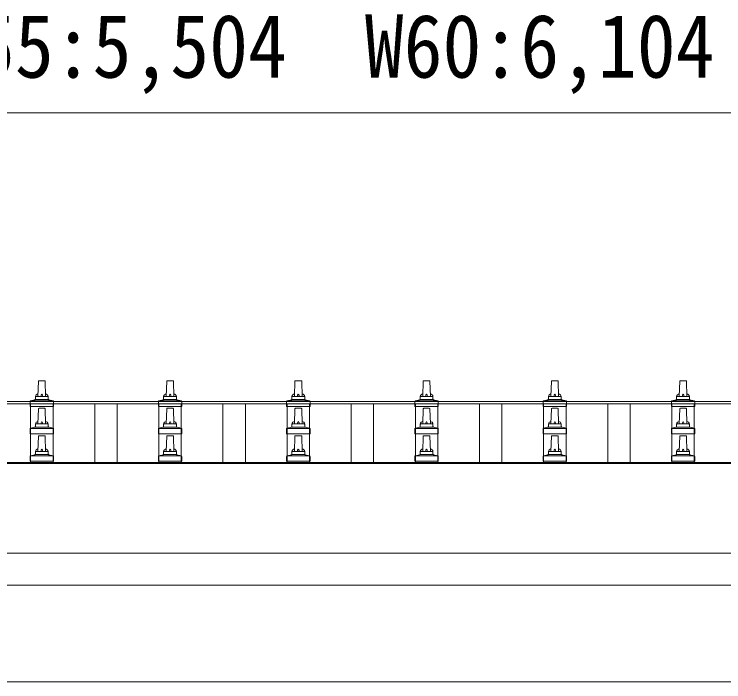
# Model space of a CAD drawing. Units: millimetres, scale not verified. Extents: x -88263 to 14131, y -29850 to 9646.
# Drawn here: x -7397 to -6291, y 2675 to 3716 of the extents above; entities that cross this region are included whole.
import ezdxf
from ezdxf.enums import TextEntityAlignment as Align

# ---------------------------------------------------------------- set-up
doc = ezdxf.new("R2010")
doc.units = ezdxf.units.MM
doc.header["$LTSCALE"] = 50
doc.layers.add('0-2_建具', color=4, linetype='Continuous', lineweight=9)
doc.layers.add('0-6_手摺', color=5, linetype='Continuous', lineweight=5)
doc.styles.add('ＭＳ ゴシック', font='')
doc.styles.get('ＭＳ ゴシック').set_extended_font_data('MS Gothic')

msp = doc.modelspace()

# ---------------------------------------------------------------- linework, layer by layer
at = {"layer": '0-2_建具'}
for p, q in [((-9977.14, 3111.96), (-4531.14, 3111.96)), ((-9977.14, 3108.37), (-4531.14, 3108.37)), ((-7371.64, 3016.95), (-7371.64, 3108.37)), ((-7336.64, 3016.95), (-7336.64, 3108.37)), ((-7271.64, 3016.95), (-7271.64, 3108.37)), ((-7236.64, 3016.95), (-7236.64, 3108.37)), ((-7171.64, 3016.95), (-7171.64, 3108.37)), ((-7136.64, 3016.95), (-7136.64, 3108.37)), ((-7071.64, 3016.95), (-7071.64, 3108.37)), ((-7036.64, 3016.95), (-7036.64, 3108.37)), ((-6971.64, 3016.95), (-6971.64, 3108.37)), ((-6936.64, 3016.95), (-6936.64, 3108.37)), ((-6871.64, 3016.95), (-6871.64, 3108.37)), ((-6836.64, 3016.95), (-6836.64, 3108.37)), ((-6771.64, 3016.95), (-6771.64, 3108.37)), ((-6736.64, 3016.95), (-6736.64, 3108.37)), ((-6671.64, 3016.95), (-6671.64, 3108.37)), ((-6636.64, 3016.95), (-6636.64, 3108.37)), ((-6571.64, 3016.95), (-6571.64, 3108.37)), ((-6536.64, 3016.95), (-6536.64, 3108.37)), ((-6471.64, 3016.95), (-6471.64, 3108.37)), ((-6436.64, 3016.95), (-6436.64, 3108.37)), ((-6371.64, 3016.95), (-6371.64, 3108.37)), ((-6336.64, 3016.95), (-6336.64, 3108.37)), ((-9975.14, 3016.95), (-4533.14, 3016.95)), ((-9975.14, 3015.06), (-4533.14, 3015.06)), ((-4533.14, 2875.17), (-9975.14, 2875.17)), ((-9975.14, 2825.35), (-4533.14, 2825.35)), ((-9860.64, 2674.78), (-4647.64, 2674.78))]:
    msp.add_line(p, q, dxfattribs=at)
at = {"layer": '0-6_手摺', "color": 6, "lineweight": 9}
msp.add_line((-10006.14, 3562.01), (-4502.14, 3562.01), dxfattribs=at)
at = {"layer": '0-6_手摺'}
for p, q in [((-7360.14, 3119.75), (-7359.41, 3143.28)), ((-7358.41, 3144.25), (-7349.87, 3144.25)), ((-7348.87, 3143.28), (-7348.14, 3119.75)), ((-7160.14, 3119.75), (-7159.41, 3143.28)), ((-7158.41, 3144.25), (-7149.87, 3144.25)), ((-7148.87, 3143.28), (-7148.14, 3119.75)), ((-6960.14, 3119.75), (-6959.41, 3143.28)), ((-6958.41, 3144.25), (-6949.87, 3144.25)), ((-6948.87, 3143.28), (-6948.14, 3119.75)), ((-6760.14, 3119.75), (-6759.41, 3143.28)), ((-6758.41, 3144.25), (-6749.87, 3144.25)), ((-6748.87, 3143.28), (-6748.14, 3119.75)), ((-6560.14, 3119.75), (-6559.41, 3143.28)), ((-6558.41, 3144.25), (-6549.87, 3144.25)), ((-6548.87, 3143.28), (-6548.14, 3119.75)), ((-6360.14, 3119.75), (-6359.41, 3143.28)), ((-6358.41, 3144.25), (-6349.87, 3144.25)), ((-6348.87, 3143.28), (-6348.14, 3119.75)), ((-7372.39, 3104.25), (-7372.39, 3111.97)), ((-7372.01, 3112.75), (-7336.27, 3112.75)), ((-7371.62, 3112.94), (-7364.9, 3114.57)), ((-7364.52, 3114.75), (-7343.76, 3114.75)), ((-7364.14, 3115.54), (-7364.14, 3119.75)), ((-7363.14, 3119.75), (-7345.14, 3119.75)), ((-7344.14, 3115.54), (-7344.14, 3119.75)), ((-7336.65, 3112.94), (-7343.37, 3114.57)), ((-7335.89, 3104.25), (-7335.89, 3111.97)), ((-7172.39, 3104.25), (-7172.39, 3111.97)), ((-7172.01, 3112.75), (-7136.27, 3112.75)), ((-7171.62, 3112.94), (-7164.9, 3114.57)), ((-7164.52, 3114.75), (-7143.76, 3114.75)), ((-7164.14, 3115.54), (-7164.14, 3119.75)), ((-7163.14, 3119.75), (-7145.14, 3119.75)), ((-7144.14, 3115.54), (-7144.14, 3119.75)), ((-7136.65, 3112.94), (-7143.37, 3114.57)), ((-7135.89, 3104.25), (-7135.89, 3111.97)), ((-6972.39, 3104.25), (-6972.39, 3111.97)), ((-6972.01, 3112.75), (-6936.27, 3112.75)), ((-6971.62, 3112.94), (-6964.9, 3114.57)), ((-6964.52, 3114.75), (-6943.76, 3114.75)), ((-6964.14, 3115.54), (-6964.14, 3119.75)), ((-6963.14, 3119.75), (-6945.14, 3119.75)), ((-6944.14, 3115.54), (-6944.14, 3119.75)), ((-6936.65, 3112.94), (-6943.37, 3114.57)), ((-6935.89, 3104.25), (-6935.89, 3111.97)), ((-6772.39, 3104.25), (-6772.39, 3111.97)), ((-6772.01, 3112.75), (-6736.27, 3112.75)), ((-6771.62, 3112.94), (-6764.9, 3114.57)), ((-6764.52, 3114.75), (-6743.76, 3114.75)), ((-6764.14, 3115.54), (-6764.14, 3119.75)), ((-6763.14, 3119.75), (-6745.14, 3119.75)), ((-6744.14, 3115.54), (-6744.14, 3119.75)), ((-6736.65, 3112.94), (-6743.37, 3114.57)), ((-6735.89, 3104.25), (-6735.89, 3111.97)), ((-6572.39, 3104.25), (-6572.39, 3111.97)), ((-6572.01, 3112.75), (-6536.27, 3112.75)), ((-6571.62, 3112.94), (-6564.9, 3114.57)), ((-6564.52, 3114.75), (-6543.76, 3114.75)), ((-6564.14, 3115.54), (-6564.14, 3119.75)), ((-6563.14, 3119.75), (-6545.14, 3119.75)), ((-6544.14, 3115.54), (-6544.14, 3119.75)), ((-6536.65, 3112.94), (-6543.37, 3114.57)), ((-6535.89, 3104.25), (-6535.89, 3111.97)), ((-6372.39, 3104.25), (-6372.39, 3111.97)), ((-6372.01, 3112.75), (-6336.27, 3112.75)), ((-6371.62, 3112.94), (-6364.9, 3114.57)), ((-6364.52, 3114.75), (-6343.76, 3114.75)), ((-6364.14, 3115.54), (-6364.14, 3119.75)), ((-6363.14, 3119.75), (-6345.14, 3119.75)), ((-6344.14, 3115.54), (-6344.14, 3119.75)), ((-6336.65, 3112.94), (-6343.37, 3114.57)), ((-6335.89, 3104.25), (-6335.89, 3111.97)), ((-7335.89, 3104.25), (-7372.39, 3104.25)), ((-7360.14, 3076.9), (-7359.41, 3100.42)), ((-7358.41, 3101.4), (-7349.87, 3101.4)), ((-7348.87, 3100.42), (-7348.14, 3076.9)), ((-7135.89, 3104.25), (-7172.39, 3104.25)), ((-7160.14, 3076.9), (-7159.41, 3100.42)), ((-7158.41, 3101.4), (-7149.87, 3101.4)), ((-7148.87, 3100.42), (-7148.14, 3076.9)), ((-6935.89, 3104.25), (-6972.39, 3104.25)), ((-6960.14, 3076.9), (-6959.41, 3100.42)), ((-6958.41, 3101.4), (-6949.87, 3101.4)), ((-6948.87, 3100.42), (-6948.14, 3076.9)), ((-6735.89, 3104.25), (-6772.39, 3104.25)), ((-6760.14, 3076.9), (-6759.41, 3100.42)), ((-6758.41, 3101.4), (-6749.87, 3101.4)), ((-6748.87, 3100.42), (-6748.14, 3076.9)), ((-6535.89, 3104.25), (-6572.39, 3104.25)), ((-6560.14, 3076.9), (-6559.41, 3100.42)), ((-6558.41, 3101.4), (-6549.87, 3101.4)), ((-6548.87, 3100.42), (-6548.14, 3076.9)), ((-6335.89, 3104.25), (-6372.39, 3104.25)), ((-6360.14, 3076.9), (-6359.41, 3100.42)), ((-6358.41, 3101.4), (-6349.87, 3101.4)), ((-6348.87, 3100.42), (-6348.14, 3076.9)), ((-7364.14, 3072.68), (-7364.14, 3076.9)), ((-7363.14, 3076.9), (-7345.14, 3076.9)), ((-7344.14, 3072.68), (-7344.14, 3076.9)), ((-7164.14, 3072.68), (-7164.14, 3076.9)), ((-7163.14, 3076.9), (-7145.14, 3076.9)), ((-7144.14, 3072.68), (-7144.14, 3076.9)), ((-6964.14, 3072.68), (-6964.14, 3076.9)), ((-6963.14, 3076.9), (-6945.14, 3076.9)), ((-6944.14, 3072.68), (-6944.14, 3076.9)), ((-6764.14, 3072.68), (-6764.14, 3076.9)), ((-6763.14, 3076.9), (-6745.14, 3076.9)), ((-6744.14, 3072.68), (-6744.14, 3076.9)), ((-6564.14, 3072.68), (-6564.14, 3076.9)), ((-6563.14, 3076.9), (-6545.14, 3076.9)), ((-6544.14, 3072.68), (-6544.14, 3076.9)), ((-6364.14, 3072.68), (-6364.14, 3076.9)), ((-6363.14, 3076.9), (-6345.14, 3076.9)), ((-6344.14, 3072.68), (-6344.14, 3076.9)), ((-7372.39, 3061.4), (-7372.39, 3069.11)), ((-7372.01, 3069.9), (-7336.27, 3069.9)), ((-7371.62, 3070.08), (-7364.9, 3071.71)), ((-7364.52, 3071.9), (-7343.76, 3071.9)), ((-7336.65, 3070.08), (-7343.37, 3071.71)), ((-7335.89, 3061.4), (-7335.89, 3069.11)), ((-7172.39, 3061.4), (-7172.39, 3069.11)), ((-7172.01, 3069.9), (-7136.27, 3069.9)), ((-7171.62, 3070.08), (-7164.9, 3071.71)), ((-7164.52, 3071.9), (-7143.76, 3071.9)), ((-7136.65, 3070.08), (-7143.37, 3071.71)), ((-7135.89, 3061.4), (-7135.89, 3069.11)), ((-6972.39, 3061.4), (-6972.39, 3069.11)), ((-6972.01, 3069.9), (-6936.27, 3069.9)), ((-6971.62, 3070.08), (-6964.9, 3071.71)), ((-6964.52, 3071.9), (-6943.76, 3071.9)), ((-6936.65, 3070.08), (-6943.37, 3071.71)), ((-6935.89, 3061.4), (-6935.89, 3069.11)), ((-6772.39, 3061.4), (-6772.39, 3069.11)), ((-6772.01, 3069.9), (-6736.27, 3069.9)), ((-6771.62, 3070.08), (-6764.9, 3071.71)), ((-6764.52, 3071.9), (-6743.76, 3071.9)), ((-6736.65, 3070.08), (-6743.37, 3071.71)), ((-6735.89, 3061.4), (-6735.89, 3069.11)), ((-6572.39, 3061.4), (-6572.39, 3069.11)), ((-6572.01, 3069.9), (-6536.27, 3069.9)), ((-6571.62, 3070.08), (-6564.9, 3071.71)), ((-6564.52, 3071.9), (-6543.76, 3071.9)), ((-6536.65, 3070.08), (-6543.37, 3071.71)), ((-6535.89, 3061.4), (-6535.89, 3069.11)), ((-6372.39, 3061.4), (-6372.39, 3069.11)), ((-6372.01, 3069.9), (-6336.27, 3069.9)), ((-6371.62, 3070.08), (-6364.9, 3071.71)), ((-6364.52, 3071.9), (-6343.76, 3071.9)), ((-6336.65, 3070.08), (-6343.37, 3071.71)), ((-6335.89, 3061.4), (-6335.89, 3069.11)), ((-7335.89, 3061.4), (-7372.39, 3061.4)), ((-7360.14, 3034.04), (-7359.41, 3057.56)), ((-7358.41, 3058.54), (-7349.87, 3058.54)), ((-7348.87, 3057.56), (-7348.14, 3034.04)), ((-7135.89, 3061.4), (-7172.39, 3061.4)), ((-7160.14, 3034.04), (-7159.41, 3057.56)), ((-7158.41, 3058.54), (-7149.87, 3058.54)), ((-7148.87, 3057.56), (-7148.14, 3034.04)), ((-6935.89, 3061.4), (-6972.39, 3061.4)), ((-6960.14, 3034.04), (-6959.41, 3057.56)), ((-6958.41, 3058.54), (-6949.87, 3058.54)), ((-6948.87, 3057.56), (-6948.14, 3034.04)), ((-6735.89, 3061.4), (-6772.39, 3061.4)), ((-6760.14, 3034.04), (-6759.41, 3057.56)), ((-6758.41, 3058.54), (-6749.87, 3058.54)), ((-6748.87, 3057.56), (-6748.14, 3034.04)), ((-6535.89, 3061.4), (-6572.39, 3061.4)), ((-6560.14, 3034.04), (-6559.41, 3057.56)), ((-6558.41, 3058.54), (-6549.87, 3058.54)), ((-6548.87, 3057.56), (-6548.14, 3034.04)), ((-6335.89, 3061.4), (-6372.39, 3061.4)), ((-6360.14, 3034.04), (-6359.41, 3057.56)), ((-6358.41, 3058.54), (-6349.87, 3058.54)), ((-6348.87, 3057.56), (-6348.14, 3034.04)), ((-7364.14, 3029.83), (-7364.14, 3034.04)), ((-7363.14, 3034.04), (-7345.14, 3034.04)), ((-7344.14, 3029.83), (-7344.14, 3034.04)), ((-7164.14, 3029.83), (-7164.14, 3034.04)), ((-7163.14, 3034.04), (-7145.14, 3034.04)), ((-7144.14, 3029.83), (-7144.14, 3034.04)), ((-6964.14, 3029.83), (-6964.14, 3034.04)), ((-6963.14, 3034.04), (-6945.14, 3034.04)), ((-6944.14, 3029.83), (-6944.14, 3034.04)), ((-6764.14, 3029.83), (-6764.14, 3034.04)), ((-6763.14, 3034.04), (-6745.14, 3034.04)), ((-6744.14, 3029.83), (-6744.14, 3034.04)), ((-6564.14, 3029.83), (-6564.14, 3034.04)), ((-6563.14, 3034.04), (-6545.14, 3034.04)), ((-6544.14, 3029.83), (-6544.14, 3034.04)), ((-6364.14, 3029.83), (-6364.14, 3034.04)), ((-6363.14, 3034.04), (-6345.14, 3034.04)), ((-6344.14, 3029.83), (-6344.14, 3034.04)), ((-7372.39, 3018.54), (-7372.39, 3026.25)), ((-7372.01, 3027.04), (-7336.27, 3027.04)), ((-7371.62, 3027.22), (-7364.9, 3028.85)), ((-7364.52, 3029.04), (-7343.76, 3029.04)), ((-7336.65, 3027.22), (-7343.37, 3028.85)), ((-7335.89, 3018.54), (-7335.89, 3026.25)), ((-7172.39, 3018.54), (-7172.39, 3026.25)), ((-7172.01, 3027.04), (-7136.27, 3027.04)), ((-7171.62, 3027.22), (-7164.9, 3028.85)), ((-7164.52, 3029.04), (-7143.76, 3029.04)), ((-7136.65, 3027.22), (-7143.37, 3028.85)), ((-7135.89, 3018.54), (-7135.89, 3026.25)), ((-6972.39, 3018.54), (-6972.39, 3026.25)), ((-6972.01, 3027.04), (-6936.27, 3027.04)), ((-6971.62, 3027.22), (-6964.9, 3028.85)), ((-6964.52, 3029.04), (-6943.76, 3029.04)), ((-6936.65, 3027.22), (-6943.37, 3028.85)), ((-6935.89, 3018.54), (-6935.89, 3026.25)), ((-6772.39, 3018.54), (-6772.39, 3026.25)), ((-6772.01, 3027.04), (-6736.27, 3027.04)), ((-6771.62, 3027.22), (-6764.9, 3028.85)), ((-6764.52, 3029.04), (-6743.76, 3029.04)), ((-6736.65, 3027.22), (-6743.37, 3028.85)), ((-6735.89, 3018.54), (-6735.89, 3026.25)), ((-6572.39, 3018.54), (-6572.39, 3026.25)), ((-6572.01, 3027.04), (-6536.27, 3027.04)), ((-6571.62, 3027.22), (-6564.9, 3028.85)), ((-6564.52, 3029.04), (-6543.76, 3029.04)), ((-6536.65, 3027.22), (-6543.37, 3028.85)), ((-6535.89, 3018.54), (-6535.89, 3026.25)), ((-6372.39, 3018.54), (-6372.39, 3026.25)), ((-6372.01, 3027.04), (-6336.27, 3027.04)), ((-6371.62, 3027.22), (-6364.9, 3028.85)), ((-6364.52, 3029.04), (-6343.76, 3029.04)), ((-6336.65, 3027.22), (-6343.37, 3028.85)), ((-6335.89, 3018.54), (-6335.89, 3026.25)), ((-7335.89, 3018.54), (-7372.39, 3018.54)), ((-7135.89, 3018.54), (-7172.39, 3018.54)), ((-6935.89, 3018.54), (-6972.39, 3018.54)), ((-6735.89, 3018.54), (-6772.39, 3018.54)), ((-6535.89, 3018.54), (-6572.39, 3018.54)), ((-6335.89, 3018.54), (-6372.39, 3018.54))]:
    msp.add_line(p, q, dxfattribs=at)
for centre, radius, start, end in [((-7358.41, 3143.25), 1, 90, 178.60509), ((-7349.87, 3143.25), 1, 1.39491, 90), ((-7158.41, 3143.25), 1, 90, 178.60509), ((-7149.87, 3143.25), 1, 1.39491, 90), ((-6958.41, 3143.25), 1, 90, 178.60509), ((-6949.87, 3143.25), 1, 1.39491, 90), ((-6758.41, 3143.25), 1, 90, 178.60509), ((-6749.87, 3143.25), 1, 1.39491, 90), ((-6558.41, 3143.25), 1, 90, 178.60509), ((-6549.87, 3143.25), 1, 1.39491, 90), ((-6358.41, 3143.25), 1, 90, 178.60509), ((-6349.87, 3143.25), 1, 1.39491, 90), ((-7360.05, 3119.12), 4.13, 90, 171.17633), ((-7350.81, 3119.75), 4.83, 133.60282, 180), ((-7357.47, 3119.75), 4.83, 0, 46.39718), ((-7348.22, 3119.12), 4.13, 8.82367, 90), ((-7160.05, 3119.12), 4.13, 90, 171.17633), ((-7150.81, 3119.75), 4.83, 133.60282, 180), ((-7157.47, 3119.75), 4.83, 0, 46.39718), ((-7148.22, 3119.12), 4.13, 8.82367, 90), ((-6960.05, 3119.12), 4.13, 90, 171.17633), ((-6950.81, 3119.75), 4.83, 133.60282, 180), ((-6957.47, 3119.75), 4.83, 0, 46.39718), ((-6948.22, 3119.12), 4.13, 8.82367, 90), ((-6760.05, 3119.12), 4.13, 90, 171.17633), ((-6750.81, 3119.75), 4.83, 133.60282, 180), ((-6757.47, 3119.75), 4.83, 0, 46.39718), ((-6748.22, 3119.12), 4.13, 8.82367, 90), ((-6560.05, 3119.12), 4.13, 90, 171.17633), ((-6550.81, 3119.75), 4.83, 133.60282, 180), ((-6557.47, 3119.75), 4.83, 0, 46.39718), ((-6548.22, 3119.12), 4.13, 8.82367, 90), ((-6360.05, 3119.12), 4.13, 90, 171.17633), ((-6350.81, 3119.75), 4.83, 133.60282, 180), ((-6357.47, 3119.75), 4.83, 0, 46.39718), ((-6348.22, 3119.12), 4.13, 8.82367, 90), ((-7371.39, 3111.97), 1, 103.62699, 180), ((-7365.14, 3115.54), 1, 283.62699, 0), ((-7363.14, 3118.75), 1, 90, 180), ((-7345.14, 3118.75), 1, 0, 90), ((-7343.14, 3115.54), 1, 180, 256.37301), ((-7336.89, 3111.97), 1, 0, 76.37301), ((-7171.39, 3111.97), 1, 103.62699, 180), ((-7165.14, 3115.54), 1, 283.62699, 0), ((-7163.14, 3118.75), 1, 90, 180), ((-7145.14, 3118.75), 1, 0, 90), ((-7143.14, 3115.54), 1, 180, 256.37301), ((-7136.89, 3111.97), 1, 0, 76.37301), ((-6971.39, 3111.97), 1, 103.62699, 180), ((-6965.14, 3115.54), 1, 283.62699, 0), ((-6963.14, 3118.75), 1, 90, 180), ((-6945.14, 3118.75), 1, 0, 90), ((-6943.14, 3115.54), 1, 180, 256.37301), ((-6936.89, 3111.97), 1, 0, 76.37301), ((-6771.39, 3111.97), 1, 103.62699, 180), ((-6765.14, 3115.54), 1, 283.62699, 0), ((-6763.14, 3118.75), 1, 90, 180), ((-6745.14, 3118.75), 1, 0, 90), ((-6743.14, 3115.54), 1, 180, 256.37301), ((-6736.89, 3111.97), 1, 0, 76.37301), ((-6571.39, 3111.97), 1, 103.62699, 180), ((-6565.14, 3115.54), 1, 283.62699, 0), ((-6563.14, 3118.75), 1, 90, 180), ((-6545.14, 3118.75), 1, 0, 90), ((-6543.14, 3115.54), 1, 180, 256.37301), ((-6536.89, 3111.97), 1, 0, 76.37301), ((-6371.39, 3111.97), 1, 103.62699, 180), ((-6365.14, 3115.54), 1, 283.62699, 0), ((-6363.14, 3118.75), 1, 90, 180), ((-6345.14, 3118.75), 1, 0, 90), ((-6343.14, 3115.54), 1, 180, 256.37301), ((-6336.89, 3111.97), 1, 0, 76.37301), ((-7358.41, 3100.4), 1, 90, 178.60509), ((-7349.87, 3100.4), 1, 1.39491, 90), ((-7158.41, 3100.4), 1, 90, 178.60509), ((-7149.87, 3100.4), 1, 1.39491, 90), ((-6958.41, 3100.4), 1, 90, 178.60509), ((-6949.87, 3100.4), 1, 1.39491, 90), ((-6758.41, 3100.4), 1, 90, 178.60509), ((-6749.87, 3100.4), 1, 1.39491, 90), ((-6558.41, 3100.4), 1, 90, 178.60509), ((-6549.87, 3100.4), 1, 1.39491, 90), ((-6358.41, 3100.4), 1, 90, 178.60509), ((-6349.87, 3100.4), 1, 1.39491, 90), ((-7360.05, 3076.26), 4.13, 90, 171.17633), ((-7363.14, 3075.9), 1, 90, 180), ((-7350.81, 3076.9), 4.83, 133.60282, 180), ((-7357.47, 3076.9), 4.83, 0, 46.39718), ((-7348.22, 3076.26), 4.13, 8.82367, 90), ((-7345.14, 3075.9), 1, 0, 90), ((-7160.05, 3076.26), 4.13, 90, 171.17633), ((-7163.14, 3075.9), 1, 90, 180), ((-7150.81, 3076.9), 4.83, 133.60282, 180), ((-7157.47, 3076.9), 4.83, 0, 46.39718), ((-7148.22, 3076.26), 4.13, 8.82367, 90), ((-7145.14, 3075.9), 1, 0, 90), ((-6960.05, 3076.26), 4.13, 90, 171.17633), ((-6963.14, 3075.9), 1, 90, 180), ((-6950.81, 3076.9), 4.83, 133.60282, 180), ((-6957.47, 3076.9), 4.83, 0, 46.39718), ((-6948.22, 3076.26), 4.13, 8.82367, 90), ((-6945.14, 3075.9), 1, 0, 90), ((-6760.05, 3076.26), 4.13, 90, 171.17633), ((-6763.14, 3075.9), 1, 90, 180), ((-6750.81, 3076.9), 4.83, 133.60282, 180), ((-6757.47, 3076.9), 4.83, 0, 46.39718), ((-6748.22, 3076.26), 4.13, 8.82367, 90), ((-6745.14, 3075.9), 1, 0, 90), ((-6560.05, 3076.26), 4.13, 90, 171.17633), ((-6563.14, 3075.9), 1, 90, 180), ((-6550.81, 3076.9), 4.83, 133.60282, 180), ((-6557.47, 3076.9), 4.83, 0, 46.39718), ((-6548.22, 3076.26), 4.13, 8.82367, 90), ((-6545.14, 3075.9), 1, 0, 90), ((-6360.05, 3076.26), 4.13, 90, 171.17633), ((-6363.14, 3075.9), 1, 90, 180), ((-6350.81, 3076.9), 4.83, 133.60282, 180), ((-6357.47, 3076.9), 4.83, 0, 46.39718), ((-6348.22, 3076.26), 4.13, 8.82367, 90), ((-6345.14, 3075.9), 1, 0, 90), ((-7371.39, 3069.11), 1, 103.62699, 180), ((-7365.14, 3072.68), 1, 283.62699, 0), ((-7343.14, 3072.68), 1, 180, 256.37301), ((-7336.89, 3069.11), 1, 0, 76.37301), ((-7171.39, 3069.11), 1, 103.62699, 180), ((-7165.14, 3072.68), 1, 283.62699, 0), ((-7143.14, 3072.68), 1, 180, 256.37301), ((-7136.89, 3069.11), 1, 0, 76.37301), ((-6971.39, 3069.11), 1, 103.62699, 180), ((-6965.14, 3072.68), 1, 283.62699, 0), ((-6943.14, 3072.68), 1, 180, 256.37301), ((-6936.89, 3069.11), 1, 0, 76.37301), ((-6771.39, 3069.11), 1, 103.62699, 180), ((-6765.14, 3072.68), 1, 283.62699, 0), ((-6743.14, 3072.68), 1, 180, 256.37301), ((-6736.89, 3069.11), 1, 0, 76.37301), ((-6571.39, 3069.11), 1, 103.62699, 180), ((-6565.14, 3072.68), 1, 283.62699, 0), ((-6543.14, 3072.68), 1, 180, 256.37301), ((-6536.89, 3069.11), 1, 0, 76.37301), ((-6371.39, 3069.11), 1, 103.62699, 180), ((-6365.14, 3072.68), 1, 283.62699, 0), ((-6343.14, 3072.68), 1, 180, 256.37301), ((-6336.89, 3069.11), 1, 0, 76.37301), ((-7358.41, 3057.54), 1, 90, 178.60509), ((-7349.87, 3057.54), 1, 1.39491, 90), ((-7158.41, 3057.54), 1, 90, 178.60509), ((-7149.87, 3057.54), 1, 1.39491, 90), ((-6958.41, 3057.54), 1, 90, 178.60509), ((-6949.87, 3057.54), 1, 1.39491, 90), ((-6758.41, 3057.54), 1, 90, 178.60509), ((-6749.87, 3057.54), 1, 1.39491, 90), ((-6558.41, 3057.54), 1, 90, 178.60509), ((-6549.87, 3057.54), 1, 1.39491, 90), ((-6358.41, 3057.54), 1, 90, 178.60509), ((-6349.87, 3057.54), 1, 1.39491, 90), ((-7360.05, 3033.41), 4.13, 90, 171.17633), ((-7363.14, 3033.04), 1, 90, 180), ((-7350.81, 3034.04), 4.83, 133.60282, 180), ((-7357.47, 3034.04), 4.83, 0, 46.39718), ((-7348.22, 3033.41), 4.13, 8.82367, 90), ((-7345.14, 3033.04), 1, 0, 90), ((-7160.05, 3033.41), 4.13, 90, 171.17633), ((-7163.14, 3033.04), 1, 90, 180), ((-7150.81, 3034.04), 4.83, 133.60282, 180), ((-7157.47, 3034.04), 4.83, 0, 46.39718), ((-7148.22, 3033.41), 4.13, 8.82367, 90), ((-7145.14, 3033.04), 1, 0, 90), ((-6960.05, 3033.41), 4.13, 90, 171.17633), ((-6963.14, 3033.04), 1, 90, 180), ((-6950.81, 3034.04), 4.83, 133.60282, 180), ((-6957.47, 3034.04), 4.83, 0, 46.39718), ((-6948.22, 3033.41), 4.13, 8.82367, 90), ((-6945.14, 3033.04), 1, 0, 90), ((-6760.05, 3033.41), 4.13, 90, 171.17633), ((-6763.14, 3033.04), 1, 90, 180), ((-6750.81, 3034.04), 4.83, 133.60282, 180), ((-6757.47, 3034.04), 4.83, 0, 46.39718), ((-6748.22, 3033.41), 4.13, 8.82367, 90), ((-6745.14, 3033.04), 1, 0, 90), ((-6560.05, 3033.41), 4.13, 90, 171.17633), ((-6563.14, 3033.04), 1, 90, 180), ((-6550.81, 3034.04), 4.83, 133.60282, 180), ((-6557.47, 3034.04), 4.83, 0, 46.39718), ((-6548.22, 3033.41), 4.13, 8.82367, 90), ((-6545.14, 3033.04), 1, 0, 90), ((-6360.05, 3033.41), 4.13, 90, 171.17633), ((-6363.14, 3033.04), 1, 90, 180), ((-6350.81, 3034.04), 4.83, 133.60282, 180), ((-6357.47, 3034.04), 4.83, 0, 46.39718), ((-6348.22, 3033.41), 4.13, 8.82367, 90), ((-6345.14, 3033.04), 1, 0, 90), ((-7371.39, 3026.25), 1, 103.62699, 180), ((-7365.14, 3029.83), 1, 283.62699, 0), ((-7343.14, 3029.83), 1, 180, 256.37301), ((-7336.89, 3026.25), 1, 0, 76.37301), ((-7171.39, 3026.25), 1, 103.62699, 180), ((-7165.14, 3029.83), 1, 283.62699, 0), ((-7143.14, 3029.83), 1, 180, 256.37301), ((-7136.89, 3026.25), 1, 0, 76.37301), ((-6971.39, 3026.25), 1, 103.62699, 180), ((-6965.14, 3029.83), 1, 283.62699, 0), ((-6943.14, 3029.83), 1, 180, 256.37301), ((-6936.89, 3026.25), 1, 0, 76.37301), ((-6771.39, 3026.25), 1, 103.62699, 180), ((-6765.14, 3029.83), 1, 283.62699, 0), ((-6743.14, 3029.83), 1, 180, 256.37301), ((-6736.89, 3026.25), 1, 0, 76.37301), ((-6571.39, 3026.25), 1, 103.62699, 180), ((-6565.14, 3029.83), 1, 283.62699, 0), ((-6543.14, 3029.83), 1, 180, 256.37301), ((-6536.89, 3026.25), 1, 0, 76.37301), ((-6371.39, 3026.25), 1, 103.62699, 180), ((-6365.14, 3029.83), 1, 283.62699, 0), ((-6343.14, 3029.83), 1, 180, 256.37301), ((-6336.89, 3026.25), 1, 0, 76.37301)]:
    msp.add_arc(centre, radius, start, end, dxfattribs=at)

# ---------------------------------------------------------------- texts
at = {"layer": '0-6_手摺', "color": 7, "style": 'ＭＳ ゴシック', "width": 0.9}
msp.add_text('W48:4,904\u3000W55:5,504\u3000W60:6,104', height=98.97, dxfattribs=at).set_placement((-8184.14, 3587.01), align=Align.BOTTOM_LEFT)

doc.saveas('drawing.dxf')
